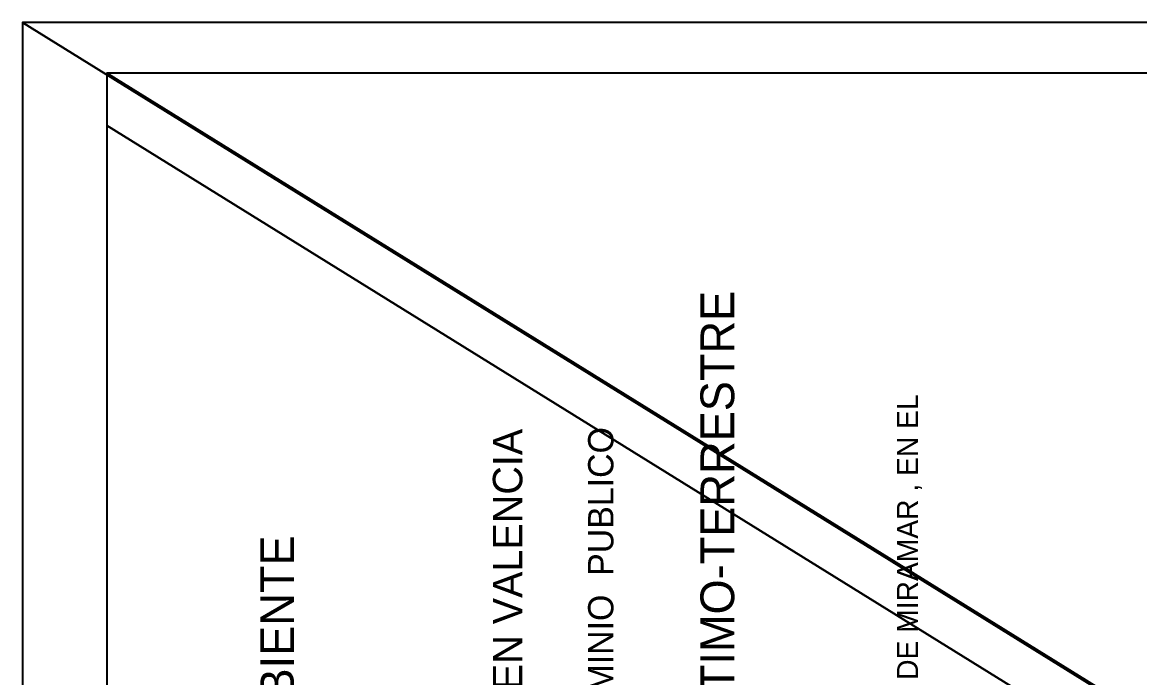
# Model space of a CAD drawing. Extents: x 748454 to 749044, y 4316681 to 4317708.
# Drawn here: x 748454.5 to 748586.8, y 4317629.9 to 4317707.5 of the extents above; entities that cross this region are included whole.
import ezdxf
from ezdxf.enums import TextEntityAlignment as Align

# ---------------------------------------------------------------- set-up
doc = ezdxf.new("R2010")
doc.units = 0
doc.layers.get('0').update_dxf_attribs({"linetype": 'CONTINUOUS'})

msp = doc.modelspace()

# ---------------------------------------------------------------- texts
at = {"color": 0, "linetype": 'CONTINUOUS'}
for s, height, p in [('DESLINDE DE DOMINIO PUBLICO MARITIMO-TERRESTRE ', 4, (748538.81, 4317527.71)), ('EXPEDIENTE:  DESDE EL T.M. DE GUARDAMAR HASTA EL T.M. DE MIRAMAR , EN EL ', 2.5, (748560.58, 4317527.65)), ('MINISTERIO DE MEDIO AMBIENTE', 4, (748486.68, 4317558.77))]:
    msp.add_text(s, height=height, rotation=90, dxfattribs=at).set_placement(p)
for s, height, p in [('DEMARCACION DE COSTAS EN VALENCIA', 3.5, (748511.97, 4317611.51)), ('SERVICIO  DE  GESTION  DEL  DOMINIO  PUBLICO', 3, (748523, 4317611.08))]:
    msp.add_text(s, height=height, rotation=90, dxfattribs=at).set_placement(p, align=Align.MIDDLE)

# ---------------------------------------------------------------- meshes
mesh = msp.add_polyface(dxfattribs=at)
corners = [(748454.5, 4316681), (748454.5, 4316681), (748454.5, 4316871.96), (748762.5, 4316681), (748454.5, 4317046.49), (749044, 4316681), (748454.5, 4317707.5), (749044, 4317342.01), (749044, 4317707.5)]
mesh.append_faces([[corners[k] for k in face] for face in [(0, 1, 3, 2), (2, 3, 5, 4), (4, 5, 7, 6), (6, 7, 8, 8)]], dxfattribs={"vtx0": -1, "vtx2": -1, "color": 0})
mesh = msp.add_polyface(dxfattribs=at)
corners = [(748464.5, 4317521), (748464.5, 4317521), (748464.5, 4317695.27), (748745.58, 4317521), (748464.5, 4317701.5), (748745.58, 4317527.23), (748745.58, 4317701.5)]
mesh.append_faces([[corners[k] for k in face] for face in [(0, 1, 3, 2), (2, 3, 5, 4), (4, 5, 6, 6)]], dxfattribs={"vtx0": -1, "vtx2": -1, "color": 0})

doc.saveas('drawing.dxf')
